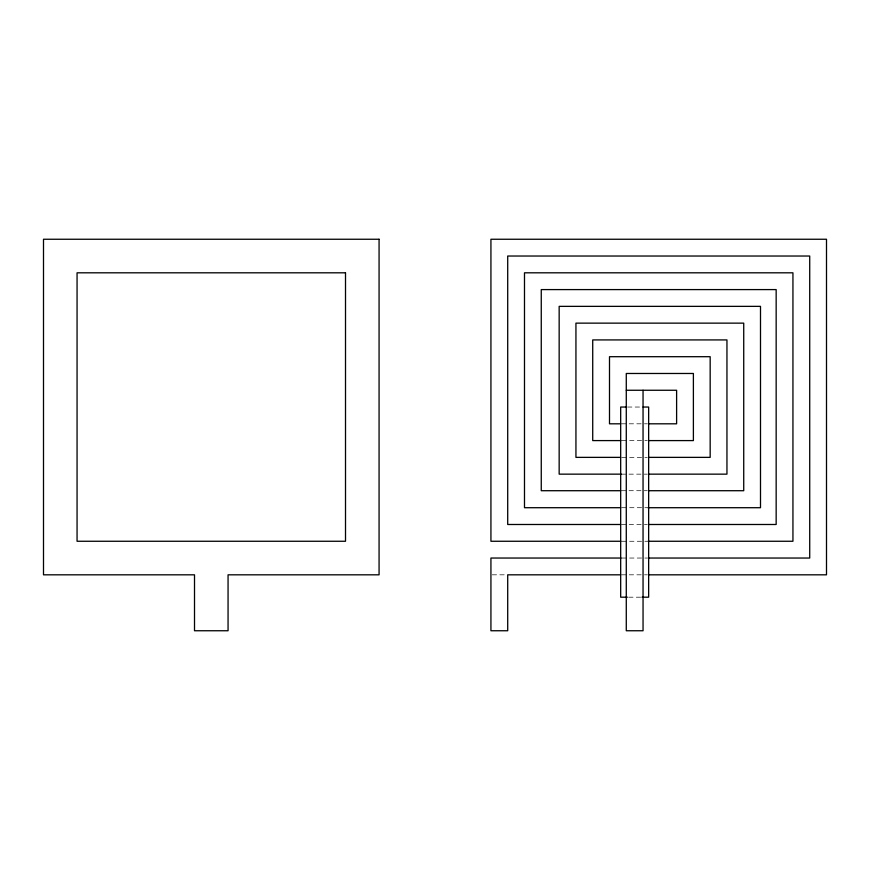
<?xml version="1.0" encoding="UTF-8"?>
<svg xmlns="http://www.w3.org/2000/svg" width="870" height="870" viewBox="0 0 870 870"><rect width="100%" height="100%" fill="white"/><g stroke="black" fill="none" stroke-linecap="round" stroke-linejoin="round"><path stroke-width="0.65" stroke-dasharray="4.35 3.26" d="M627.564 407.04L641.766 407.04M621.582 423.81L647.313 423.81M622.017 440.59L647.313 440.59M622.017 457.37L647.313 457.37M621.408 474.15L647.313 474.15M621.43 490.713L647.313 490.713M622.017 507.71L647.313 507.71M621.593 524.49L647.356 524.49M622.017 541.26L647.313 541.26M622.017 558.04L647.313 558.04M492.224 574.82L505.122 574.82M621.658 574.82L647.432 574.82M628.673 597.19L640.657 597.19"/><path stroke-width="1.3" d="M626.28 390.26L676.61 390.26L676.61 423.81L648.422 423.81M626.28 407.04L620.68 407.04L620.68 597.19L627.346 597.19M643.05 407.04L648.65 407.04L648.65 597.19L641.984 597.19M620.68 423.81L609.5 423.81L609.5 356.7L710.17 356.7L710.17 457.37L648.65 457.37M620.908 440.59L592.72 440.59L592.72 339.92L726.95 339.92L726.95 474.15L648.465 474.15M648.65 440.59L693.39 440.59L693.39 373.48L626.28 373.48L626.28 630.75L643.05 630.75L643.05 390.26M620.68 457.37L575.94 457.37L575.94 323.14L743.73 323.14L743.73 490.713L648.607 490.713M621.408 474.15L559.16 474.15L559.16 306.36L760.5 306.36L760.5 507.71L647.922 507.71M620.68 490.713L541.26 490.713L541.26 289.59L776.16 289.59L776.16 524.49L648.65 524.49M620.788 507.71L524.49 507.71L524.49 272.81L792.94 272.81L792.94 541.26L648.03 541.26M620.68 524.49L507.71 524.49L507.71 256.03L809.72 256.03L809.72 558.04L648.291 558.04M620.941 541.26L490.93 541.26L490.93 239.25L826.5 239.25L826.5 574.82L648.65 574.82M621.158 558.04L490.93 558.04L490.93 630.75L507.71 630.75L507.71 574.82L620.68 574.82M379.07 239.25L43.5 239.25L43.5 574.82L194.51 574.82L194.51 630.75L228.06 630.75L228.06 574.82L379.07 574.82L379.07 239.25M345.51 272.81L77.06 272.81L77.06 541.26L345.51 541.26L345.51 272.81"/></g></svg>
